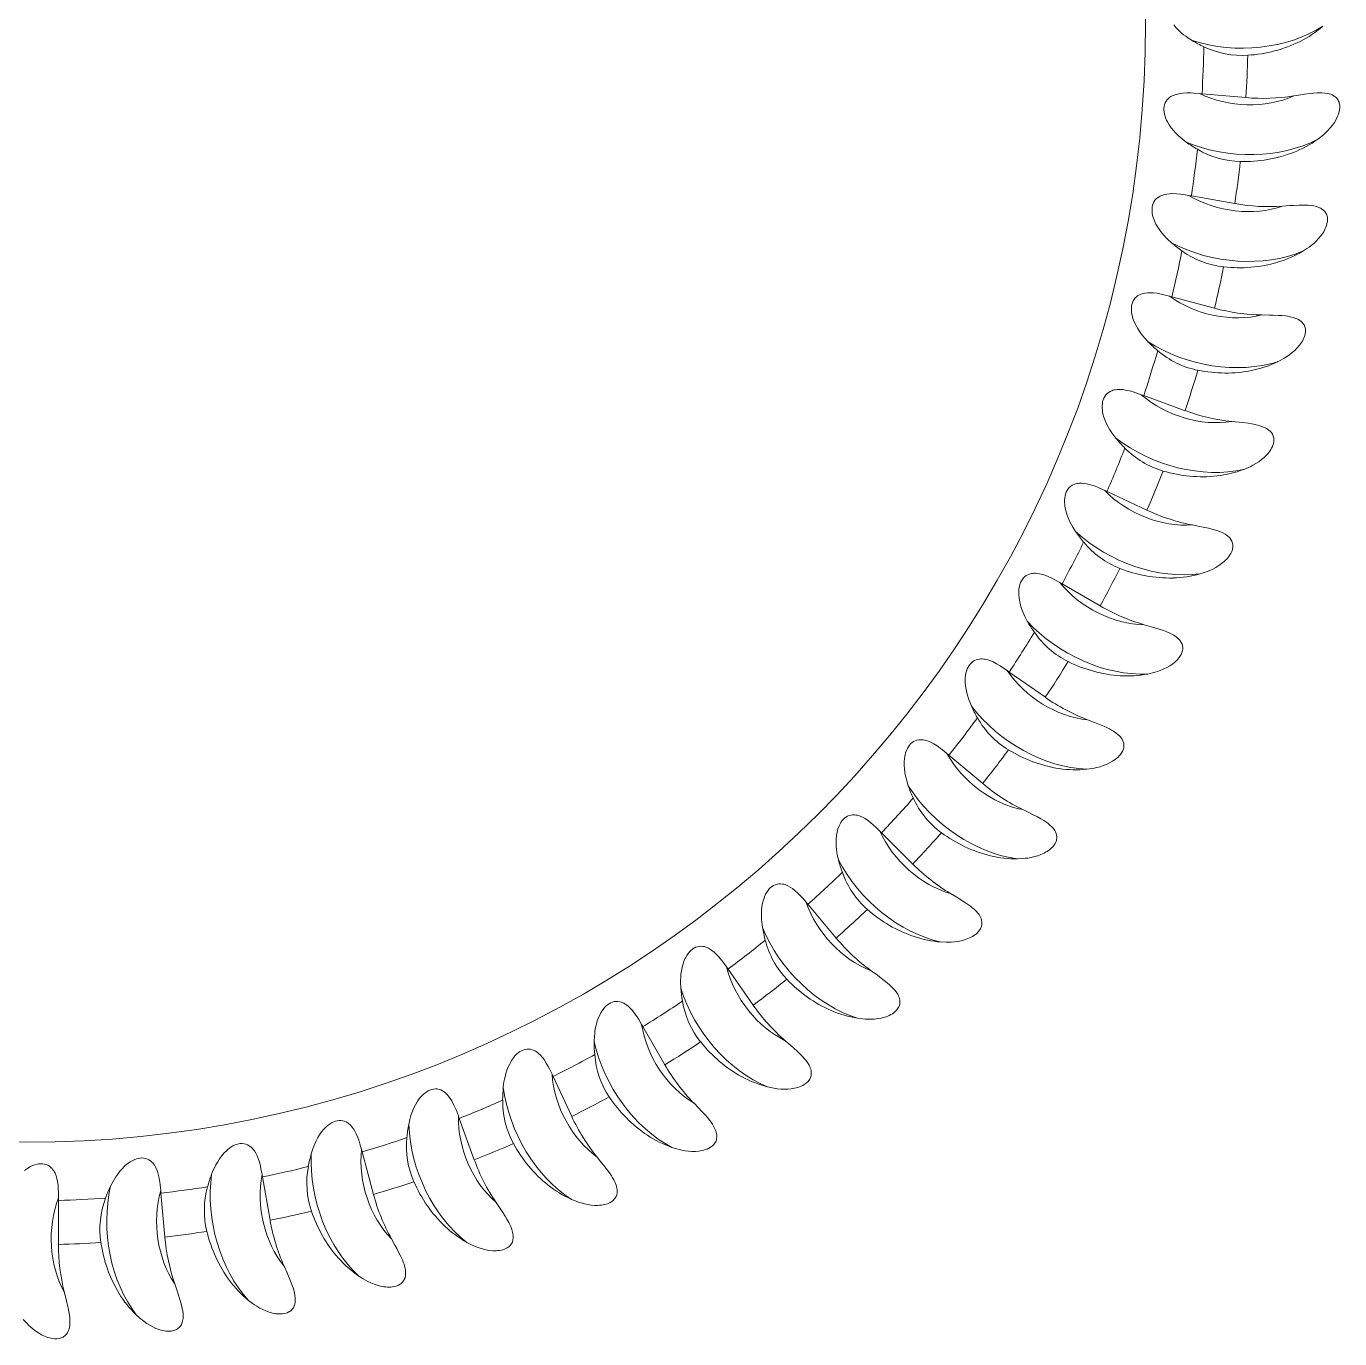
# Model space of a CAD drawing. Extents: x 89 to 607, y -37 to 440.
# Drawn here: x 577.61 to 607.42, y 191.18 to 220.99 of the extents above; entities that cross this region are included whole.
import ezdxf

# ---------------------------------------------------------------- set-up
doc = ezdxf.new("R2010")
doc.units = 0
doc.header["$LTSCALE"] = 7
doc.header["$MEASUREMENT"] = 0
doc.layers.add('8', color=252, linetype='CONTINUOUS', lineweight=15)

msp = doc.modelspace()

# ---------------------------------------------------------------- linework, layer by layer
at = {"layer": '8', "ltscale": 0.001466}
msp.add_line((604.299, 219.455), (604.24, 219.46), dxfattribs=at)
at = {"layer": '8', "ltscale": 0.02501}
for p, q in [((605.295, 219.367), (604.299, 219.455)), ((603.915, 212.258), (602.975, 212.601)), ((597.732, 201.964), (597.024, 202.671))]:
    msp.add_line(p, q, dxfattribs=at)
at = {"layer": '8', "ltscale": 0.001469}
msp.add_line((604.058, 217.134), (604, 217.145), dxfattribs=at)
at = {"layer": '8', "ltscale": 0.025009}
for p, q in [((605.043, 216.961), (604.058, 217.134)), ((601.987, 207.823), (601.121, 208.324)), ((600.741, 205.749), (599.922, 206.323)), ((599.319, 203.791), (598.553, 204.434)), ((595.991, 200.282), (595.348, 201.049)), ((594.111, 198.759), (593.537, 199.578)), ((592.105, 197.405), (591.604, 198.272)), ((589.988, 196.232), (589.565, 197.138)), ((587.777, 195.247), (587.435, 196.187)), ((585.489, 194.459), (585.23, 195.425)), ((583.141, 193.873), (582.968, 194.858)), ((580.751, 193.494), (580.664, 194.49)), ((578.337, 193.324), (578.337, 194.325))]:
    msp.add_line(p, q, dxfattribs=at)
at = {"layer": '8', "ltscale": 0.001468}
for p, q in [((603.615, 214.844), (603.558, 214.859)), ((602.141, 210.422), (602.088, 210.447)), ((601.121, 208.324), (601.07, 208.353)), ((598.553, 204.434), (598.508, 204.472)), ((597.024, 202.671), (596.983, 202.713)), ((595.348, 201.049), (595.311, 201.094)), ((593.537, 199.578), (593.503, 199.627)), ((585.23, 195.425), (585.216, 195.482)), ((582.968, 194.858), (582.958, 194.916)), ((580.664, 194.49), (580.659, 194.549)), ((578.337, 194.325), (578.337, 194.383))]:
    msp.add_line(p, q, dxfattribs=at)
at = {"layer": '8', "ltscale": 0.025008}
for p, q in [((604.581, 214.585), (603.615, 214.844)), ((603.048, 209.999), (602.141, 210.422))]:
    msp.add_line(p, q, dxfattribs=at)
at = {"layer": '8', "ltscale": 0.001467}
for p, q in [((602.975, 212.601), (602.92, 212.621)), ((599.922, 206.323), (599.874, 206.356)), ((591.604, 198.272), (591.575, 198.323)), ((589.565, 197.138), (589.541, 197.192)), ((587.435, 196.187), (587.416, 196.242))]:
    msp.add_line(p, q, dxfattribs=at)
at = {"layer": '8'}
for points in [[(603.656, 221.018), (603.707, 220.956), (603.762, 220.899), (603.819, 220.846), (603.88, 220.796), (603.927, 220.76), (603.975, 220.726), (604.076, 220.662)], [(604.24, 219.46), (604.111, 219.47), (604.046, 219.473), (603.955, 219.474), (603.865, 219.469), (603.802, 219.462), (603.74, 219.449), (603.679, 219.431), (603.648, 219.419), (603.618, 219.405), (603.592, 219.39), (603.567, 219.374), (603.535, 219.347), (603.506, 219.317), (603.482, 219.284), (603.462, 219.247), (603.448, 219.208), (603.438, 219.168), (603.433, 219.126), (603.433, 219.083), (603.436, 219.041), (603.446, 218.99), (603.46, 218.939), (603.478, 218.889), (603.494, 218.853), (603.512, 218.817), (603.553, 218.748), (603.599, 218.681), (603.648, 218.62), (603.701, 218.562), (603.757, 218.507), (603.801, 218.467), (603.846, 218.429), (603.941, 218.356)], [(606.924, 218.422), (607.016, 218.493), (607.06, 218.53), (607.103, 218.57), (607.158, 218.624), (607.21, 218.682), (607.258, 218.742), (607.303, 218.806), (607.343, 218.873), (607.36, 218.908), (607.376, 218.944), (607.391, 218.98), (607.403, 219.017), (607.413, 219.055), (607.42, 219.093), (607.424, 219.144), (607.423, 219.194), (607.415, 219.243), (607.408, 219.266), (607.399, 219.288), (607.388, 219.309), (607.376, 219.329), (607.363, 219.347), (607.348, 219.364), (607.314, 219.393), (607.277, 219.417), (607.249, 219.431), (607.219, 219.443), (607.186, 219.453), (607.153, 219.461), (607.087, 219.471), (607.02, 219.475), (606.967, 219.476), (606.915, 219.474), (606.832, 219.469), (606.75, 219.46), (606.627, 219.443), (606.545, 219.431), (606.381, 219.405)], [(604, 217.145), (603.872, 217.166), (603.807, 217.175), (603.717, 217.184), (603.627, 217.187), (603.563, 217.184), (603.5, 217.178), (603.438, 217.165), (603.406, 217.155), (603.375, 217.144), (603.348, 217.132), (603.322, 217.117), (603.287, 217.094), (603.256, 217.066), (603.229, 217.035), (603.206, 217.001), (603.188, 216.963), (603.175, 216.923), (603.167, 216.882), (603.163, 216.84), (603.163, 216.797), (603.167, 216.745), (603.177, 216.694), (603.191, 216.643), (603.204, 216.605), (603.219, 216.568), (603.253, 216.495), (603.294, 216.425), (603.337, 216.36), (603.384, 216.297), (603.435, 216.237), (603.476, 216.194), (603.517, 216.152), (603.605, 216.071)], [(606.583, 215.877), (606.681, 215.939), (606.728, 215.973), (606.774, 216.008), (606.833, 216.058), (606.89, 216.111), (606.943, 216.166), (606.994, 216.226), (607.039, 216.29), (607.06, 216.323), (607.079, 216.357), (607.096, 216.392), (607.112, 216.428), (607.125, 216.465), (607.135, 216.502), (607.144, 216.552), (607.147, 216.603), (607.143, 216.651), (607.138, 216.675), (607.131, 216.698), (607.123, 216.72), (607.112, 216.741), (607.1, 216.76), (607.087, 216.778), (607.056, 216.81), (607.021, 216.837), (606.994, 216.854), (606.966, 216.868), (606.934, 216.881), (606.901, 216.892), (606.836, 216.908), (606.77, 216.918), (606.718, 216.923), (606.666, 216.926), (606.583, 216.927), (606.5, 216.926), (606.376, 216.92), (606.293, 216.915), (606.128, 216.903)], [(603.558, 214.859), (603.433, 214.892), (603.369, 214.906), (603.28, 214.923), (603.191, 214.933), (603.127, 214.937), (603.064, 214.935), (603.001, 214.928), (602.968, 214.922), (602.936, 214.913), (602.908, 214.903), (602.881, 214.891), (602.844, 214.871), (602.811, 214.846), (602.781, 214.817), (602.755, 214.785), (602.734, 214.749), (602.718, 214.71), (602.706, 214.67), (602.698, 214.628), (602.694, 214.586), (602.695, 214.534), (602.7, 214.482), (602.709, 214.43), (602.719, 214.391), (602.73, 214.352), (602.758, 214.277), (602.792, 214.204), (602.83, 214.135), (602.872, 214.069), (602.917, 214.004), (602.953, 213.958), (602.991, 213.912), (603.072, 213.824)], [(606.022, 213.371), (606.124, 213.425), (606.174, 213.454), (606.223, 213.485), (606.287, 213.529), (606.348, 213.577), (606.406, 213.628), (606.461, 213.683), (606.512, 213.743), (606.535, 213.774), (606.557, 213.806), (606.578, 213.84), (606.596, 213.874), (606.612, 213.909), (606.626, 213.946), (606.639, 213.995), (606.647, 214.045), (606.647, 214.094), (606.644, 214.118), (606.639, 214.141), (606.633, 214.164), (606.624, 214.185), (606.614, 214.206), (606.602, 214.225), (606.574, 214.26), (606.542, 214.29), (606.516, 214.308), (606.489, 214.325), (606.459, 214.341), (606.427, 214.354), (606.364, 214.376), (606.298, 214.392), (606.247, 214.401), (606.195, 214.409), (606.113, 214.418), (606.03, 214.423), (605.906, 214.428), (605.823, 214.43), (605.657, 214.433)], [(602.92, 212.621), (602.797, 212.664), (602.735, 212.684), (602.648, 212.708), (602.56, 212.727), (602.497, 212.736), (602.433, 212.74), (602.37, 212.738), (602.337, 212.734), (602.304, 212.729), (602.275, 212.721), (602.247, 212.712), (602.209, 212.694), (602.174, 212.673), (602.142, 212.647), (602.113, 212.617), (602.089, 212.583), (602.069, 212.546), (602.054, 212.507), (602.042, 212.466), (602.035, 212.424), (602.031, 212.372), (602.031, 212.32), (602.036, 212.267), (602.042, 212.227), (602.05, 212.188), (602.072, 212.111), (602.099, 212.035), (602.131, 211.963), (602.166, 211.893), (602.206, 211.825), (602.238, 211.775), (602.272, 211.727), (602.345, 211.632)], [(605.244, 210.924), (605.351, 210.968), (605.403, 210.993), (605.454, 211.02), (605.522, 211.058), (605.586, 211.1), (605.649, 211.146), (605.708, 211.197), (605.764, 211.251), (605.791, 211.28), (605.815, 211.311), (605.839, 211.342), (605.86, 211.375), (605.879, 211.409), (605.896, 211.443), (605.914, 211.491), (605.925, 211.54), (605.93, 211.589), (605.929, 211.613), (605.926, 211.637), (605.921, 211.66), (605.915, 211.682), (605.906, 211.704), (605.896, 211.724), (605.872, 211.761), (605.842, 211.794), (605.818, 211.814), (605.793, 211.833), (605.763, 211.851), (605.733, 211.868), (605.672, 211.895), (605.608, 211.916), (605.558, 211.93), (605.507, 211.942), (605.426, 211.958), (605.344, 211.971), (605.22, 211.987), (605.138, 211.996), (604.974, 212.014)], [(602.088, 210.447), (601.97, 210.501), (601.91, 210.526), (601.825, 210.557), (601.739, 210.584), (601.677, 210.598), (601.614, 210.608), (601.551, 210.611), (601.518, 210.611), (601.485, 210.608), (601.455, 210.603), (601.426, 210.596), (601.387, 210.582), (601.35, 210.563), (601.315, 210.54), (601.284, 210.513), (601.257, 210.481), (601.234, 210.446), (601.215, 210.409), (601.201, 210.369), (601.19, 210.328), (601.181, 210.276), (601.177, 210.224), (601.177, 210.171), (601.18, 210.131), (601.184, 210.091), (601.199, 210.012), (601.22, 209.934), (601.245, 209.86), (601.274, 209.787), (601.308, 209.716), (601.336, 209.664), (601.365, 209.612), (601.429, 209.512)], [(604.256, 208.553), (604.366, 208.588), (604.42, 208.609), (604.474, 208.631), (604.544, 208.663), (604.612, 208.7), (604.678, 208.74), (604.742, 208.785), (604.803, 208.834), (604.831, 208.861), (604.859, 208.889), (604.885, 208.918), (604.909, 208.949), (604.931, 208.981), (604.95, 209.014), (604.972, 209.06), (604.988, 209.108), (604.997, 209.157), (604.998, 209.181), (604.997, 209.205), (604.995, 209.228), (604.99, 209.251), (604.984, 209.273), (604.975, 209.294), (604.954, 209.333), (604.927, 209.368), (604.905, 209.391), (604.882, 209.412), (604.854, 209.432), (604.825, 209.451), (604.767, 209.483), (604.705, 209.511), (604.656, 209.529), (604.606, 209.545), (604.527, 209.568), (604.446, 209.588), (604.325, 209.615), (604.244, 209.631), (604.081, 209.663)], [(601.07, 208.353), (600.958, 208.417), (600.9, 208.448), (600.818, 208.486), (600.734, 208.52), (600.674, 208.54), (600.612, 208.555), (600.549, 208.564), (600.516, 208.566), (600.483, 208.566), (600.453, 208.564), (600.424, 208.559), (600.383, 208.549), (600.345, 208.534), (600.309, 208.514), (600.275, 208.489), (600.246, 208.46), (600.22, 208.427), (600.198, 208.391), (600.179, 208.353), (600.165, 208.313), (600.152, 208.263), (600.143, 208.211), (600.139, 208.158), (600.138, 208.118), (600.139, 208.078), (600.147, 207.998), (600.16, 207.918), (600.179, 207.842), (600.202, 207.767), (600.229, 207.693), (600.252, 207.639), (600.277, 207.585), (600.332, 207.48)], [(603.065, 206.278), (603.177, 206.304), (603.233, 206.319), (603.289, 206.336), (603.361, 206.363), (603.433, 206.393), (603.502, 206.427), (603.57, 206.466), (603.634, 206.51), (603.665, 206.535), (603.695, 206.56), (603.723, 206.587), (603.75, 206.615), (603.774, 206.645), (603.797, 206.677), (603.823, 206.721), (603.842, 206.767), (603.855, 206.815), (603.859, 206.839), (603.86, 206.862), (603.86, 206.886), (603.857, 206.909), (603.852, 206.931), (603.846, 206.953), (603.828, 206.994), (603.804, 207.031), (603.785, 207.056), (603.763, 207.079), (603.737, 207.102), (603.71, 207.123), (603.655, 207.16), (603.596, 207.193), (603.549, 207.215), (603.5, 207.236), (603.423, 207.266), (603.345, 207.292), (603.226, 207.33), (603.147, 207.353), (602.988, 207.398)], [(599.874, 206.356), (599.767, 206.43), (599.712, 206.465), (599.634, 206.511), (599.554, 206.552), (599.495, 206.577), (599.435, 206.597), (599.373, 206.612), (599.341, 206.617), (599.308, 206.62), (599.278, 206.62), (599.248, 206.618), (599.207, 206.611), (599.167, 206.6), (599.129, 206.583), (599.094, 206.561), (599.062, 206.535), (599.033, 206.504), (599.008, 206.47), (598.986, 206.434), (598.968, 206.395), (598.951, 206.346), (598.938, 206.295), (598.929, 206.243), (598.924, 206.204), (598.922, 206.163), (598.923, 206.083), (598.93, 206.003), (598.942, 205.925), (598.958, 205.848), (598.979, 205.773), (598.997, 205.716), (599.017, 205.66), (599.063, 205.55)], [(601.68, 204.116), (601.794, 204.131), (601.851, 204.141), (601.908, 204.154), (601.983, 204.174), (602.056, 204.198), (602.128, 204.226), (602.199, 204.259), (602.267, 204.297), (602.3, 204.319), (602.332, 204.341), (602.362, 204.366), (602.392, 204.392), (602.419, 204.42), (602.444, 204.449), (602.473, 204.49), (602.497, 204.535), (602.514, 204.581), (602.52, 204.605), (602.523, 204.628), (602.525, 204.651), (602.524, 204.675), (602.522, 204.697), (602.517, 204.72), (602.503, 204.762), (602.482, 204.801), (602.465, 204.827), (602.445, 204.852), (602.422, 204.877), (602.397, 204.901), (602.344, 204.943), (602.289, 204.98), (602.244, 205.007), (602.197, 205.032), (602.123, 205.068), (602.047, 205.102), (601.932, 205.149), (601.855, 205.179), (601.701, 205.238)], [(598.508, 204.472), (598.408, 204.554), (598.357, 204.594), (598.283, 204.646), (598.206, 204.694), (598.15, 204.724), (598.092, 204.75), (598.032, 204.77), (597.999, 204.778), (597.967, 204.783), (597.937, 204.786), (597.907, 204.787), (597.866, 204.784), (597.825, 204.775), (597.786, 204.762), (597.749, 204.743), (597.715, 204.72), (597.683, 204.692), (597.655, 204.661), (597.631, 204.626), (597.609, 204.589), (597.588, 204.542), (597.57, 204.492), (597.557, 204.441), (597.549, 204.402), (597.543, 204.362), (597.537, 204.282), (597.536, 204.201), (597.542, 204.123), (597.551, 204.045), (597.565, 203.968), (597.578, 203.91), (597.594, 203.853), (597.63, 203.739)], [(596.983, 202.713), (596.891, 202.804), (596.843, 202.848), (596.774, 202.907), (596.702, 202.961), (596.648, 202.996), (596.593, 203.026), (596.534, 203.052), (596.503, 203.062), (596.471, 203.071), (596.442, 203.076), (596.412, 203.079), (596.37, 203.08), (596.329, 203.075), (596.289, 203.065), (596.25, 203.05), (596.214, 203.029), (596.181, 203.004), (596.15, 202.976), (596.122, 202.943), (596.098, 202.909), (596.072, 202.863), (596.051, 202.815), (596.033, 202.766), (596.021, 202.727), (596.012, 202.688), (595.999, 202.609), (595.992, 202.528), (595.99, 202.45), (595.993, 202.372), (596, 202.293), (596.008, 202.235), (596.018, 202.176), (596.044, 202.06)], [(600.112, 202.082), (600.227, 202.087), (600.285, 202.093), (600.342, 202.1), (600.419, 202.113), (600.494, 202.131), (600.568, 202.153), (600.642, 202.179), (600.713, 202.212), (600.747, 202.23), (600.781, 202.25), (600.814, 202.272), (600.845, 202.295), (600.874, 202.32), (600.902, 202.347), (600.935, 202.386), (600.963, 202.428), (600.984, 202.473), (600.991, 202.496), (600.997, 202.519), (601, 202.542), (601.002, 202.565), (601.001, 202.588), (600.998, 202.611), (600.988, 202.654), (600.971, 202.695), (600.956, 202.722), (600.938, 202.749), (600.917, 202.776), (600.894, 202.802), (600.846, 202.848), (600.794, 202.89), (600.751, 202.92), (600.707, 202.949), (600.636, 202.992), (600.564, 203.032), (600.453, 203.089), (600.379, 203.126), (600.23, 203.198)], [(595.311, 201.094), (595.227, 201.193), (595.183, 201.241), (595.119, 201.305), (595.052, 201.366), (595.002, 201.405), (594.949, 201.44), (594.893, 201.47), (594.863, 201.484), (594.832, 201.495), (594.803, 201.503), (594.774, 201.509), (594.732, 201.513), (594.691, 201.512), (594.65, 201.505), (594.61, 201.493), (594.572, 201.476), (594.537, 201.454), (594.504, 201.428), (594.473, 201.398), (594.446, 201.366), (594.416, 201.323), (594.391, 201.277), (594.368, 201.229), (594.354, 201.192), (594.341, 201.154), (594.321, 201.076), (594.307, 200.996), (594.298, 200.919), (594.295, 200.84), (594.295, 200.761), (594.298, 200.702), (594.303, 200.643), (594.318, 200.525)], [(598.372, 200.193), (598.488, 200.188), (598.546, 200.188), (598.604, 200.191), (598.681, 200.197), (598.758, 200.208), (598.833, 200.223), (598.909, 200.243), (598.983, 200.269), (599.019, 200.285), (599.054, 200.302), (599.088, 200.32), (599.121, 200.341), (599.153, 200.363), (599.183, 200.388), (599.219, 200.424), (599.25, 200.463), (599.275, 200.506), (599.285, 200.528), (599.292, 200.551), (599.298, 200.573), (599.301, 200.596), (599.302, 200.619), (599.302, 200.642), (599.295, 200.686), (599.282, 200.728), (599.269, 200.757), (599.254, 200.785), (599.235, 200.814), (599.215, 200.841), (599.171, 200.892), (599.122, 200.938), (599.082, 200.972), (599.041, 201.005), (598.974, 201.053), (598.905, 201.1), (598.8, 201.166), (598.73, 201.209), (598.588, 201.294)], [(593.503, 199.627), (593.428, 199.732), (593.389, 199.784), (593.331, 199.854), (593.269, 199.92), (593.223, 199.963), (593.173, 200.003), (593.12, 200.038), (593.091, 200.054), (593.061, 200.068), (593.033, 200.078), (593.005, 200.087), (592.964, 200.094), (592.922, 200.097), (592.881, 200.094), (592.84, 200.086), (592.801, 200.072), (592.764, 200.053), (592.729, 200.03), (592.696, 200.003), (592.666, 199.973), (592.633, 199.933), (592.603, 199.89), (592.577, 199.844), (592.559, 199.808), (592.543, 199.771), (592.516, 199.695), (592.495, 199.617), (592.48, 199.54), (592.469, 199.463), (592.463, 199.384), (592.46, 199.325), (592.46, 199.266), (592.465, 199.147)], [(596.475, 198.462), (596.59, 198.447), (596.647, 198.442), (596.705, 198.44), (596.783, 198.44), (596.86, 198.444), (596.937, 198.452), (597.014, 198.466), (597.09, 198.485), (597.127, 198.497), (597.163, 198.511), (597.199, 198.527), (597.234, 198.545), (597.268, 198.564), (597.299, 198.586), (597.339, 198.619), (597.373, 198.655), (597.401, 198.695), (597.413, 198.717), (597.423, 198.739), (597.43, 198.761), (597.435, 198.783), (597.439, 198.806), (597.44, 198.829), (597.437, 198.873), (597.428, 198.916), (597.418, 198.946), (597.405, 198.975), (597.389, 199.006), (597.371, 199.035), (597.331, 199.089), (597.287, 199.139), (597.25, 199.177), (597.212, 199.213), (597.15, 199.267), (597.085, 199.319), (596.986, 199.395), (596.92, 199.444), (596.786, 199.541)], [(591.575, 198.323), (591.51, 198.434), (591.475, 198.49), (591.423, 198.564), (591.368, 198.635), (591.325, 198.682), (591.279, 198.726), (591.23, 198.766), (591.202, 198.784), (591.173, 198.801), (591.146, 198.814), (591.119, 198.824), (591.078, 198.836), (591.037, 198.842), (590.996, 198.843), (590.955, 198.838), (590.915, 198.827), (590.876, 198.812), (590.839, 198.792), (590.804, 198.768), (590.771, 198.741), (590.734, 198.704), (590.701, 198.663), (590.671, 198.619), (590.65, 198.585), (590.631, 198.55), (590.598, 198.477), (590.57, 198.401), (590.548, 198.326), (590.531, 198.249), (590.517, 198.172), (590.51, 198.113), (590.504, 198.054), (590.499, 197.935)], [(589.541, 197.192), (589.485, 197.309), (589.455, 197.367), (589.411, 197.445), (589.361, 197.521), (589.323, 197.572), (589.281, 197.62), (589.235, 197.663), (589.209, 197.684), (589.182, 197.703), (589.156, 197.718), (589.13, 197.731), (589.091, 197.746), (589.05, 197.756), (589.009, 197.76), (588.968, 197.759), (588.927, 197.752), (588.886, 197.74), (588.848, 197.723), (588.811, 197.703), (588.776, 197.678), (588.736, 197.644), (588.7, 197.607), (588.666, 197.566), (588.642, 197.534), (588.62, 197.5), (588.58, 197.43), (588.546, 197.357), (588.518, 197.284), (588.494, 197.21), (588.474, 197.133), (588.461, 197.076), (588.451, 197.017), (588.435, 196.899)], [(594.434, 196.903), (594.547, 196.879), (594.604, 196.869), (594.662, 196.861), (594.739, 196.854), (594.816, 196.852), (594.893, 196.853), (594.971, 196.86), (595.048, 196.873), (595.086, 196.882), (595.124, 196.892), (595.161, 196.905), (595.197, 196.919), (595.232, 196.936), (595.266, 196.955), (595.308, 196.984), (595.346, 197.018), (595.377, 197.055), (595.391, 197.075), (595.402, 197.097), (595.411, 197.118), (595.419, 197.14), (595.424, 197.162), (595.427, 197.185), (595.428, 197.229), (595.423, 197.273), (595.415, 197.304), (595.405, 197.334), (595.392, 197.365), (595.376, 197.396), (595.342, 197.453), (595.302, 197.507), (595.269, 197.548), (595.234, 197.587), (595.176, 197.647), (595.116, 197.704), (595.025, 197.788), (594.962, 197.843), (594.838, 197.951)], [(587.416, 196.242), (587.37, 196.364), (587.345, 196.424), (587.308, 196.506), (587.265, 196.586), (587.232, 196.64), (587.194, 196.691), (587.152, 196.739), (587.128, 196.762), (587.103, 196.783), (587.078, 196.8), (587.053, 196.816), (587.015, 196.834), (586.976, 196.847), (586.935, 196.855), (586.894, 196.857), (586.852, 196.854), (586.811, 196.846), (586.771, 196.832), (586.733, 196.815), (586.696, 196.794), (586.654, 196.763), (586.614, 196.729), (586.576, 196.692), (586.55, 196.661), (586.525, 196.63), (586.479, 196.564), (586.439, 196.494), (586.404, 196.424), (586.374, 196.351), (586.347, 196.277), (586.33, 196.221), (586.314, 196.163), (586.289, 196.047)], [(592.265, 195.529), (592.375, 195.494), (592.431, 195.479), (592.488, 195.467), (592.564, 195.453), (592.641, 195.444), (592.718, 195.439), (592.796, 195.439), (592.874, 195.445), (592.913, 195.45), (592.951, 195.458), (592.989, 195.467), (593.027, 195.478), (593.063, 195.492), (593.098, 195.508), (593.143, 195.533), (593.183, 195.563), (593.218, 195.598), (593.233, 195.617), (593.246, 195.637), (593.257, 195.657), (593.266, 195.678), (593.274, 195.7), (593.279, 195.722), (593.284, 195.766), (593.282, 195.811), (593.277, 195.842), (593.27, 195.873), (593.259, 195.905), (593.247, 195.937), (593.217, 195.997), (593.182, 196.055), (593.153, 196.098), (593.121, 196.14), (593.069, 196.204), (593.015, 196.267), (592.93, 196.358), (592.873, 196.418), (592.758, 196.537)], [(585.216, 195.482), (585.181, 195.607), (585.162, 195.669), (585.131, 195.754), (585.096, 195.837), (585.067, 195.894), (585.034, 195.948), (584.996, 195.999), (584.974, 196.024), (584.951, 196.047), (584.928, 196.067), (584.904, 196.084), (584.868, 196.106), (584.83, 196.122), (584.791, 196.134), (584.749, 196.14), (584.708, 196.14), (584.666, 196.135), (584.625, 196.126), (584.585, 196.111), (584.547, 196.094), (584.502, 196.067), (584.459, 196.037), (584.419, 196.002), (584.39, 195.975), (584.362, 195.946), (584.311, 195.884), (584.265, 195.817), (584.224, 195.751), (584.187, 195.681), (584.154, 195.61), (584.132, 195.555), (584.112, 195.499), (584.076, 195.386)], [(582.958, 194.916), (582.934, 195.043), (582.92, 195.107), (582.897, 195.194), (582.869, 195.28), (582.846, 195.339), (582.818, 195.396), (582.784, 195.45), (582.765, 195.477), (582.743, 195.502), (582.722, 195.524), (582.7, 195.543), (582.666, 195.568), (582.63, 195.588), (582.591, 195.602), (582.551, 195.612), (582.509, 195.616), (582.468, 195.615), (582.426, 195.609), (582.385, 195.598), (582.345, 195.584), (582.298, 195.561), (582.252, 195.534), (582.209, 195.504), (582.178, 195.479), (582.148, 195.452), (582.092, 195.395), (582.04, 195.333), (581.993, 195.27), (581.951, 195.204), (581.912, 195.136), (581.885, 195.083), (581.859, 195.029), (581.814, 194.919)], [(578.337, 194.383), (578.336, 194.513), (578.333, 194.578), (578.326, 194.668), (578.314, 194.758), (578.3, 194.82), (578.283, 194.881), (578.259, 194.94), (578.245, 194.97), (578.228, 194.998), (578.211, 195.023), (578.192, 195.046), (578.163, 195.076), (578.131, 195.102), (578.095, 195.123), (578.057, 195.14), (578.017, 195.151), (577.976, 195.157), (577.934, 195.158), (577.891, 195.155), (577.85, 195.148), (577.799, 195.134), (577.75, 195.115), (577.702, 195.093), (577.667, 195.073), (577.633, 195.052), (577.568, 195.006)], [(580.659, 194.549), (580.647, 194.678), (580.638, 194.742), (580.623, 194.832), (580.603, 194.92), (580.584, 194.981), (580.561, 195.04), (580.533, 195.097), (580.516, 195.125), (580.497, 195.152), (580.478, 195.175), (580.457, 195.196), (580.425, 195.224), (580.391, 195.247), (580.354, 195.265), (580.314, 195.278), (580.273, 195.285), (580.232, 195.288), (580.19, 195.285), (580.148, 195.278), (580.107, 195.267), (580.058, 195.249), (580.01, 195.227), (579.965, 195.2), (579.932, 195.178), (579.899, 195.154), (579.838, 195.102), (579.781, 195.045), (579.729, 194.986), (579.681, 194.924), (579.636, 194.859), (579.605, 194.809), (579.575, 194.758), (579.52, 194.652)], [(589.984, 194.348), (590.091, 194.304), (590.146, 194.285), (590.201, 194.267), (590.276, 194.247), (590.351, 194.231), (590.428, 194.219), (590.506, 194.212), (590.584, 194.212), (590.623, 194.214), (590.662, 194.217), (590.701, 194.223), (590.739, 194.231), (590.776, 194.242), (590.813, 194.255), (590.859, 194.276), (590.902, 194.302), (590.94, 194.334), (590.956, 194.351), (590.971, 194.37), (590.984, 194.39), (590.995, 194.41), (591.004, 194.431), (591.011, 194.453), (591.02, 194.496), (591.022, 194.54), (591.02, 194.572), (591.015, 194.603), (591.008, 194.637), (590.998, 194.67), (590.974, 194.732), (590.944, 194.792), (590.918, 194.838), (590.891, 194.882), (590.844, 194.951), (590.795, 195.018), (590.72, 195.117), (590.668, 195.181), (590.564, 195.31)], [(587.609, 193.371), (587.712, 193.318), (587.765, 193.293), (587.818, 193.271), (587.891, 193.245), (587.965, 193.222), (588.04, 193.204), (588.117, 193.19), (588.195, 193.183), (588.234, 193.181), (588.273, 193.182), (588.312, 193.184), (588.351, 193.189), (588.389, 193.196), (588.427, 193.205), (588.475, 193.223), (588.52, 193.245), (588.56, 193.273), (588.578, 193.289), (588.595, 193.307), (588.609, 193.325), (588.622, 193.344), (588.633, 193.365), (588.642, 193.385), (588.654, 193.428), (588.66, 193.472), (588.661, 193.503), (588.659, 193.535), (588.654, 193.569), (588.647, 193.603), (588.628, 193.667), (588.604, 193.73), (588.582, 193.777), (588.559, 193.824), (588.519, 193.897), (588.476, 193.968), (588.409, 194.072), (588.363, 194.141), (588.271, 194.278)], [(585.158, 192.604), (585.256, 192.542), (585.307, 192.514), (585.358, 192.487), (585.428, 192.454), (585.5, 192.425), (585.573, 192.4), (585.648, 192.38), (585.725, 192.366), (585.764, 192.361), (585.803, 192.358), (585.842, 192.357), (585.881, 192.358), (585.92, 192.362), (585.958, 192.368), (586.007, 192.381), (586.054, 192.4), (586.097, 192.424), (586.116, 192.439), (586.134, 192.455), (586.15, 192.472), (586.165, 192.49), (586.177, 192.509), (586.188, 192.529), (586.204, 192.57), (586.214, 192.613), (586.217, 192.645), (586.218, 192.676), (586.216, 192.711), (586.212, 192.745), (586.199, 192.811), (586.181, 192.875), (586.163, 192.924), (586.144, 192.973), (586.11, 193.049), (586.074, 193.123), (586.016, 193.233), (585.976, 193.306), (585.896, 193.451)], [(582.65, 192.054), (582.742, 191.984), (582.79, 191.951), (582.838, 191.92), (582.905, 191.881), (582.974, 191.846), (583.045, 191.815), (583.119, 191.788), (583.194, 191.767), (583.232, 191.759), (583.271, 191.753), (583.31, 191.748), (583.349, 191.746), (583.387, 191.747), (583.426, 191.749), (583.476, 191.758), (583.525, 191.773), (583.569, 191.793), (583.59, 191.806), (583.609, 191.82), (583.626, 191.836), (583.642, 191.852), (583.657, 191.87), (583.669, 191.889), (583.689, 191.929), (583.702, 191.971), (583.708, 192.002), (583.712, 192.034), (583.713, 192.068), (583.712, 192.103), (583.705, 192.169), (583.692, 192.235), (583.679, 192.286), (583.664, 192.336), (583.637, 192.414), (583.607, 192.492), (583.559, 192.606), (583.526, 192.682), (583.459, 192.833)], [(580.103, 191.725), (580.189, 191.647), (580.233, 191.61), (580.279, 191.575), (580.342, 191.53), (580.408, 191.489), (580.476, 191.452), (580.547, 191.419), (580.62, 191.392), (580.657, 191.38), (580.695, 191.37), (580.734, 191.363), (580.772, 191.357), (580.811, 191.354), (580.85, 191.354), (580.9, 191.358), (580.95, 191.368), (580.996, 191.385), (581.018, 191.396), (581.038, 191.408), (581.057, 191.422), (581.074, 191.437), (581.09, 191.454), (581.104, 191.472), (581.127, 191.51), (581.144, 191.551), (581.153, 191.581), (581.159, 191.612), (581.164, 191.646), (581.166, 191.681), (581.164, 191.747), (581.157, 191.814), (581.148, 191.866), (581.138, 191.917), (581.117, 191.997), (581.095, 192.077), (581.057, 192.196), (581.03, 192.274), (580.977, 192.43)], [(577.537, 191.619), (577.616, 191.534), (577.657, 191.493), (577.7, 191.454), (577.759, 191.404), (577.82, 191.357), (577.885, 191.315), (577.953, 191.276), (578.023, 191.242), (578.059, 191.227), (578.096, 191.214), (578.134, 191.203), (578.172, 191.194), (578.21, 191.188), (578.249, 191.184), (578.3, 191.184), (578.35, 191.19), (578.397, 191.202), (578.42, 191.211), (578.441, 191.222), (578.461, 191.234), (578.48, 191.248), (578.497, 191.263), (578.512, 191.279), (578.539, 191.315), (578.559, 191.355), (578.571, 191.384), (578.58, 191.414), (578.587, 191.448), (578.592, 191.482), (578.596, 191.549), (578.595, 191.616), (578.591, 191.668), (578.584, 191.72), (578.572, 191.802), (578.556, 191.883), (578.528, 192.005), (578.509, 192.085), (578.469, 192.246)]]:
    msp.add_lwpolyline(points, dxfattribs=at)
msp.add_circle((577.605, 221.056), 25.412, dxfattribs=at)
for centre, radius, start, end in [((605.394, 222.907), 2.53, 296.5186, 310.6545), ((605.657, 223.333), 3.105, 239.3744, 244.9205), ((577.605, 221.056), 26.741, 356.5672, 358.855), ((605.211, 222.339), 2.014, 244.4302, 273.5932), ((605.151, 223.447), 3.123, 273.4196, 296.0938), ((577.605, 221.056), 27.741, 356.5107, 358.4985), ((605.686, 223.808), 4.458, 264.9731, 278.9766), ((605.749, 220.88), 3.105, 234.3744, 239.9205), ((605.45, 220.478), 2.53, 291.5186, 305.6545), ((577.605, 221.056), 26.741, 351.5672, 353.855), ((605.218, 219.928), 2.014, 239.4232, 268.5919), ((605.254, 221.036), 3.121, 268.4278, 291.1096), ((577.605, 221.056), 27.741, 351.5107, 353.4985), ((605.819, 221.35), 4.458, 259.9731, 273.9765), ((605.627, 218.428), 3.105, 229.3744, 234.9205), ((577.605, 221.056), 26.741, 346.5672, 348.855), ((605.014, 217.525), 2.014, 234.4254, 263.5931), ((605.148, 218.627), 3.123, 263.4196, 286.0938), ((605.294, 218.053), 2.53, 286.5186, 300.6545), ((577.605, 221.056), 27.741, 346.5107, 348.4985), ((605.737, 218.89), 4.458, 254.9731, 268.9765), ((605.291, 215.996), 3.105, 224.3744, 229.9205), ((577.605, 221.056), 26.741, 341.5672, 343.855), ((604.602, 215.15), 2.014, 229.4253, 258.5933), ((604.926, 215.652), 2.53, 281.5186, 295.6545), ((577.605, 221.056), 27.741, 341.5107, 343.4985), ((604.831, 216.236), 3.123, 258.4196, 281.0938), ((605.441, 216.447), 4.458, 249.9731, 263.9765), ((604.745, 213.602), 3.105, 219.3744, 224.9205), ((577.605, 221.056), 26.741, 336.5672, 338.855), ((603.985, 212.82), 2.014, 224.4253, 253.5933), ((577.605, 221.056), 27.741, 336.5107, 338.4985), ((604.307, 213.881), 3.123, 253.4196, 276.0938), ((604.351, 213.291), 2.53, 276.5186, 290.6545), ((604.934, 214.038), 4.458, 244.9731, 258.9765), ((603.992, 211.265), 3.105, 214.3744, 219.9205), ((577.605, 221.056), 26.741, 331.5672, 333.855), ((603.167, 210.552), 2.014, 219.4253, 248.5933), ((577.605, 221.056), 27.741, 331.5107, 333.4985), ((603.58, 211.581), 3.123, 248.4196, 271.0938), ((603.573, 210.989), 2.53, 271.5186, 285.6545), ((604.218, 211.683), 4.458, 239.9731, 253.9765), ((603.038, 209.002), 3.105, 209.3744, 214.9205), ((577.605, 221.056), 26.741, 326.5672, 328.855), ((602.154, 208.364), 2.014, 214.4253, 243.5933), ((577.605, 221.056), 27.741, 326.5107, 328.4985), ((602.656, 209.354), 3.123, 243.4196, 266.0938), ((602.597, 208.765), 2.53, 266.5186, 280.6545), ((601.891, 206.832), 3.105, 204.3744, 209.9205), ((603.3, 209.399), 4.458, 234.9731, 248.9766), ((577.605, 221.056), 26.741, 321.5672, 323.855), ((600.954, 206.273), 2.014, 209.4253, 238.5933), ((577.605, 221.056), 27.741, 321.5107, 323.4985), ((601.54, 207.214), 3.121, 238.4278, 261.1096), ((601.43, 206.633), 2.53, 261.5186, 275.6545), ((600.558, 204.769), 3.105, 199.3744, 204.9205), ((602.186, 207.204), 4.458, 229.9731, 243.9765), ((577.605, 221.056), 26.741, 316.5672, 318.855), ((599.577, 204.294), 2.014, 204.4253, 233.5933), ((577.605, 221.056), 27.741, 316.5107, 318.4985), ((600.242, 205.181), 3.121, 233.4278, 256.1096), ((599.052, 202.831), 3.105, 194.3744, 199.9205), ((600.885, 205.114), 4.458, 224.9731, 238.9766), ((600.083, 204.612), 2.53, 256.5186, 270.6545), ((577.605, 221.056), 26.741, 311.5672, 313.855), ((598.032, 202.443), 2.014, 199.4253, 228.5933), ((577.605, 221.056), 27.741, 311.5107, 313.4985), ((598.773, 203.269), 3.123, 228.4196, 251.0938), ((597.382, 201.031), 3.105, 189.3744, 194.9205), ((577.605, 221.056), 26.741, 306.5672, 308.855), ((596.333, 200.733), 2.014, 194.4253, 223.5933), ((599.407, 203.146), 4.458, 219.9731, 233.9765), ((598.564, 202.715), 2.53, 251.5186, 265.6545), ((577.605, 221.056), 27.741, 306.5107, 308.4985), ((597.143, 201.492), 3.123, 223.4196, 246.0938), ((595.561, 199.384), 3.105, 184.3744, 189.9205), ((577.605, 221.056), 26.741, 301.5672, 303.855), ((594.49, 199.179), 2.014, 189.4253, 218.5933), ((597.763, 201.314), 4.458, 214.9731, 228.9765), ((596.886, 200.958), 2.53, 246.5186, 260.6545), ((593.604, 197.901), 3.105, 179.3744, 184.9205), ((577.605, 221.056), 27.741, 301.5107, 303.4985), ((595.363, 199.863), 3.123, 218.4196, 241.0938), ((577.605, 221.056), 26.741, 296.5672, 298.855), ((592.519, 197.79), 2.014, 184.4253, 213.5933), ((595.966, 199.632), 4.458, 209.9731, 223.9765), ((595.061, 199.354), 2.53, 241.5186, 255.6545), ((591.525, 196.595), 3.105, 174.3744, 179.9205), ((577.605, 221.056), 26.741, 291.5672, 293.855), ((590.435, 196.579), 2.014, 179.4253, 208.5933), ((577.605, 221.056), 27.741, 296.5107, 298.4985), ((593.449, 198.396), 3.123, 213.4196, 236.0938), ((594.029, 198.114), 4.458, 204.9731, 218.9765), ((589.34, 195.475), 3.105, 169.3744, 174.9205), ((577.605, 221.056), 26.741, 286.5672, 288.855), ((588.252, 195.554), 2.014, 174.4253, 203.5933), ((577.605, 221.056), 27.741, 291.5107, 293.4985), ((591.413, 197.102), 3.123, 208.4196, 231.0938), ((593.103, 197.916), 2.53, 236.5186, 250.6545), ((587.066, 194.549), 3.105, 164.3744, 169.9205), ((577.605, 221.056), 26.741, 281.5672, 283.855), ((585.989, 194.723), 2.014, 169.4228, 198.5917), ((591.967, 196.77), 4.458, 199.9731, 213.9765), ((584.72, 193.826), 3.105, 159.3744, 164.9205), ((577.605, 221.056), 27.741, 286.5107, 288.4985), ((589.273, 195.989), 3.123, 203.4196, 226.0938), ((582.319, 193.309), 3.105, 154.3744, 159.9205), ((577.605, 221.056), 26.741, 276.5672, 278.855), ((583.662, 194.093), 2.014, 164.4255, 193.5932), ((589.796, 195.61), 4.458, 194.9731, 208.9765), ((591.027, 196.653), 2.53, 231.5186, 245.6545), ((577.605, 221.056), 26.741, 271.5672, 273.855), ((581.29, 193.667), 2.014, 159.4302, 188.5932), ((577.605, 221.056), 27.741, 281.5107, 283.4985), ((587.532, 194.645), 4.458, 189.9731, 203.9765), ((587.044, 195.068), 3.123, 198.4196, 221.0938), ((577.605, 221.056), 27.741, 276.5107, 278.4985), ((584.743, 194.344), 3.123, 193.4196, 216.0938), ((588.849, 195.576), 2.53, 226.5186, 240.6545), ((577.605, 221.056), 27.741, 271.5107, 273.4985), ((582.795, 193.322), 4.458, 179.9731, 193.9765), ((582.388, 193.824), 3.123, 188.4196, 211.0938), ((585.192, 193.88), 4.458, 184.9731, 198.9765), ((586.586, 194.693), 2.53, 221.5186, 235.6545), ((584.254, 194.011), 2.53, 216.5186, 230.6545), ((581.871, 193.534), 2.53, 211.5186, 225.6545)]:
    msp.add_arc(centre, radius, start, end, dxfattribs=at)
at = {"layer": '8', "extrusion": (0, 0, -1)}
for centre, major_axis, start_param, end_param in [((605.205, 222.435), (2.75, 0), 0.839293, 1.994153), ((605.27, 220.588), (1.943, -0.17), 0.901229, 2.066508), ((605.221, 220.024), (2.74, -0.24), 0.839293, 1.994153), ((605.124, 218.178), (1.92, -0.339), 0.901229, 2.066508), ((605.026, 217.621), (2.708, -0.478), 0.839293, 1.994153), ((604.768, 215.791), (1.884, -0.505), 0.901229, 2.066508), ((604.622, 215.244), (2.656, -0.712), 0.839293, 1.994153), ((604.206, 213.443), (1.832, -0.667), 0.901229, 2.066508), ((604.013, 212.912), (2.584, -0.941), 0.839293, 1.994153), ((603.441, 211.154), (1.767, -0.824), 0.901229, 2.066508), ((603.202, 210.641), (2.492, -1.162), 0.839293, 1.994153), ((602.48, 208.94), (1.689, -0.975), 0.901229, 2.066508), ((602.197, 208.45), (2.382, -1.375), 0.839293, 1.994153), ((601.329, 206.818), (1.597, -1.118), 0.901229, 2.066508), ((601.005, 206.355), (2.253, -1.577), 0.839293, 1.994153), ((599.998, 204.805), (1.494, -1.253), 0.901229, 2.066508), ((599.635, 204.371), (2.107, -1.768), 0.839293, 1.994153), ((598.497, 202.915), (1.379, -1.379), 0.901229, 2.066508), ((598.097, 202.515), (1.945, -1.945), 0.839293, 1.994153), ((596.836, 201.163), (1.253, -1.494), 0.901229, 2.066508), ((596.403, 200.799), (1.768, -2.107), 0.839293, 1.994153), ((595.029, 199.563), (1.118, -1.597), 0.901229, 2.066508), ((594.566, 199.238), (1.577, -2.253), 0.839293, 1.994153), ((593.089, 198.126), (0.975, -1.689), 0.901229, 2.066508), ((592.6, 197.843), (1.375, -2.382), 0.839293, 1.994153), ((591.032, 196.864), (0.824, -1.767), 0.901229, 2.066508), ((590.519, 196.624), (1.162, -2.492), 0.839293, 1.994153), ((588.872, 195.785), (0.667, -1.832), 0.901229, 2.066508), ((588.341, 195.592), (0.941, -2.584), 0.839293, 1.994153), ((586.081, 194.753), (0.712, -2.656), 0.839293, 1.994153), ((586.627, 194.9), (0.505, -1.884), 0.901229, 2.066508), ((583.756, 194.115), (0.478, -2.708), 0.839293, 1.994153), ((584.313, 194.213), (0.339, -1.92), 0.901229, 2.066508), ((581.385, 193.681), (0.24, -2.74), 0.839293, 1.994153), ((581.948, 193.73), (0.17, -1.943), 0.901229, 2.066508), ((579.55, 193.456), (0, -1.95), 0.901229, 2.066508)]:
    msp.add_ellipse(centre, major_axis=major_axis, ratio=0.707107, start_param=start_param, end_param=end_param, dxfattribs=at)

doc.saveas('drawing.dxf')
